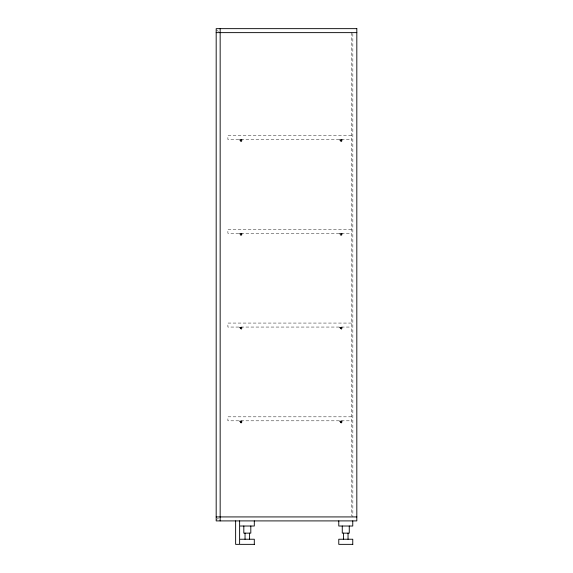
<?xml version="1.0" encoding="UTF-8"?>
<svg xmlns="http://www.w3.org/2000/svg" width="573" height="573" viewBox="0 0 573 573"><rect width="100%" height="100%" fill="white"/><g stroke="black" fill="none" stroke-linecap="round" stroke-linejoin="round"><path stroke-width="0.43" stroke-dasharray="2.87 2.15" d="M240.202 234.608C243.668 233.039 238.497 236.85 241.369 234.536M240.202 328.372L240.789 327.785L241.297 328.666L240.374 328.787L240.202 328.372L241.369 328.444M340.298 234.608C343.757 233.039 338.593 236.85 341.458 234.536M340.298 328.372L340.885 327.785L341.393 328.666L340.469 328.787L340.298 328.372L341.458 328.444M216.179 519.74L218.836 517.863M351.428 135.543L227.896 135.543L227.896 139.526L351.428 139.526M239.621 139.819L241.964 139.819M339.71 139.819L342.052 139.819M240.216 140.772L241.369 140.772M340.305 140.772L341.458 140.772M240.216 140.915L241.369 140.915M340.305 140.915L341.458 140.915M351.428 229.307L227.896 229.307L227.896 233.29L351.428 233.29M239.621 233.583L241.964 233.583M339.71 233.583L342.052 233.583M240.216 234.679L241.369 234.679M340.305 234.679L341.458 234.679M351.428 323.065L227.896 323.065L227.896 327.054L351.428 327.054M239.621 327.348L241.964 327.348M339.71 327.348L342.052 327.348M240.216 328.3L241.369 328.3M340.305 328.3L341.458 328.3M351.428 416.829L227.896 416.829L227.896 420.818L351.428 420.818M239.621 421.112L241.964 421.112M339.71 421.112L342.052 421.112M240.216 422.065L241.369 422.065M340.305 422.065L341.458 422.065M240.216 422.208L241.369 422.208M340.305 422.208L341.458 422.208M216.179 29.825L218.836 31.694M352.839 33.528L352.839 516.925M351.428 32.632L351.428 516.029M342.052 139.526L342.052 140.843A1.182 1.182 0 0 1 339.71 140.843L339.71 139.526M342.052 233.29L342.052 234.608A1.182 1.182 0 0 1 339.71 234.608L339.71 233.29M342.052 327.054L342.052 328.372A1.182 1.182 0 0 1 339.71 328.372L339.71 327.054M342.052 420.818L342.052 422.136A1.182 1.182 0 0 1 339.71 422.136L339.71 420.818M341.458 139.819L340.305 139.819M341.458 233.583L340.305 233.583M341.458 327.348L340.305 327.348M341.458 421.112L340.305 421.112M241.964 139.526L241.964 140.843A1.182 1.182 0 0 1 239.621 140.843L239.621 139.526M241.964 233.29L241.964 234.608A1.182 1.182 0 0 1 239.621 234.608L239.621 233.29M241.964 327.054L241.964 328.372A1.182 1.182 0 0 1 239.621 328.372L239.621 327.054M241.964 420.818L241.964 422.136A1.182 1.182 0 0 1 239.621 422.136L239.621 420.818M241.369 139.819L240.216 139.819M241.369 233.583L240.216 233.583M241.369 327.348L240.216 327.348M241.369 421.112L240.216 421.112M240.223 140.693C240.939 142.928 241.964 139.11 240.223 140.693M240.223 421.986C240.939 424.221 241.964 420.403 240.223 421.986M340.319 140.693C341.035 142.928 342.06 139.11 340.319 140.693M340.319 421.986C341.035 424.221 342.06 420.403 340.319 421.986"/><path stroke-width="0.86" d="M216.179 32.632L356.821 32.632M216.179 516.925L356.821 516.925M240.323 526.021L254.305 526.021L254.305 520.907M240.323 539.236L254.305 539.236L254.305 544.35M240.323 544.35L254.383 544.35M352.839 544.35L338.772 544.35L338.772 539.236L352.76 539.236L352.76 544.35M352.76 520.907L352.76 526.021L338.772 526.021L338.772 520.907M349.265 526.021L349.265 533.141L342.267 533.141L342.267 526.021M348.04 533.141L348.04 539.236M343.492 533.141L343.492 539.236M250.809 526.021L250.809 533.141L243.819 533.141L243.819 526.021M249.584 533.141L249.584 539.236M245.043 533.141L245.043 539.236M239.621 520.907L239.621 544.35L235.632 544.35L235.632 520.907M220.161 28.65L220.161 520.907M356.821 28.65L216.179 28.65L216.179 520.907L356.821 520.907L356.821 28.65"/></g></svg>
